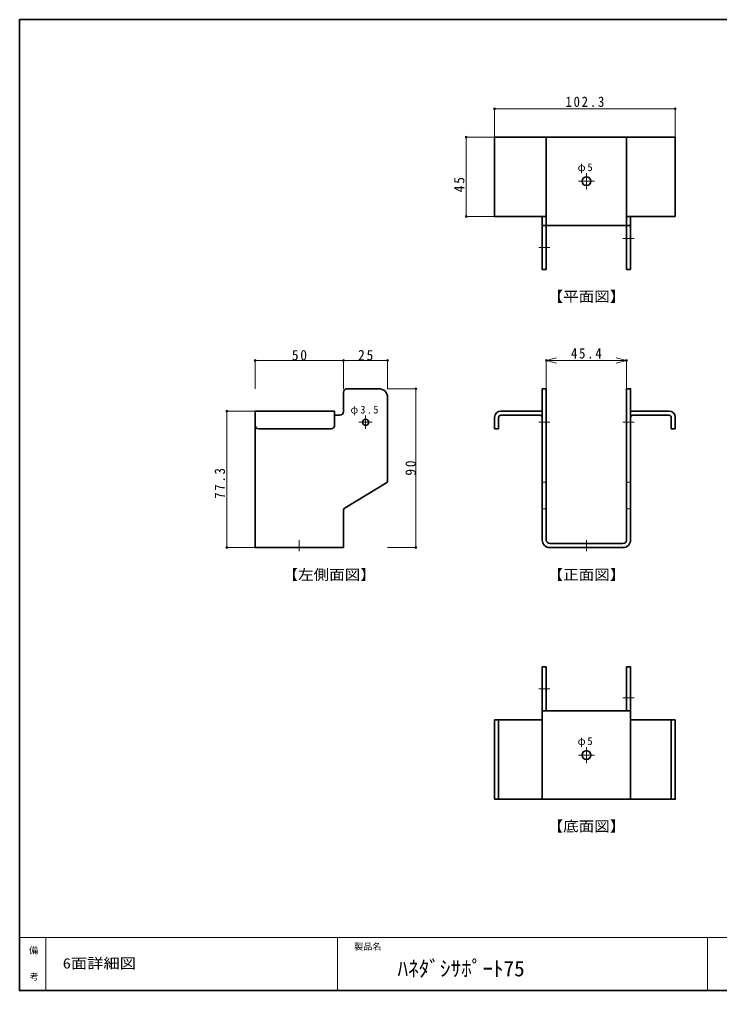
# Model space of a CAD drawing. Units: millimetres on the paper, with parts at other scales. Extents: x -405 to 405, y -286 to 286.
# Drawn here: x -405 to -206.9, y -286 to -11 of the extents above; entities that cross this region are included whole.
import ezdxf
from ezdxf.enums import TextEntityAlignment as Align

# ---------------------------------------------------------------- set-up
doc = ezdxf.new("R2010")
doc.units = ezdxf.units.MM
doc.header["$PDMODE"] = 32
doc.header["$PDSIZE"] = 0.5
doc.linetypes.add('CHAIN2', pattern=[12, 9, -1, 1, -1])
for name, color, linetype, lineweight in [('0-1_本体', 7, 'Continuous', 35), ('0-8_寸法', 4, 'Continuous', 18), ('F-0_枠図面', 4, 'Continuous', 18)]:
    doc.layers.add(name, color=color, linetype=linetype, lineweight=lineweight)
doc.layers.add('F-2_文字1', color=7, linetype='Continuous')
doc.layers.add('F-3_文字2', color=7, linetype='Continuous')
doc.styles.add('ＭＳ ゴシック', font='')
doc.styles.get('ＭＳ ゴシック').set_extended_font_data('MS Gothic')

msp = doc.modelspace()

# ---------------------------------------------------------------- linework, layer by layer
at = {"layer": '0-1_本体'}
for p, q in [((-270.545, -44.314), (-270.545, -66.814)), ((-270.545, -44.314), (-219.395, -44.314)), ((-255.895, -44.314), (-255.895, -69.314)), ((-233.195, -44.314), (-233.195, -69.314)), ((-219.395, -44.314), (-219.395, -66.814)), ((-270.545, -66.814), (-255.895, -66.814)), ((-257.045, -66.814), (-257.045, -69.314)), ((-233.195, -66.814), (-219.395, -66.814)), ((-232.045, -66.814), (-232.045, -69.314)), ((-257.045, -69.314), (-232.045, -69.314)), ((-255.895, -69.314), (-255.895, -81.814)), ((-233.195, -69.314), (-233.195, -81.814)), ((-232.045, -69.314), (-232.045, -81.814)), ((-233.195, -81.814), (-232.045, -81.814)), ((-313.295, -116.564), (-313.295, -122.064)), ((-303.295, -115.564), (-312.295, -115.564)), ((-300.795, -118.064), (-300.795, -141.498)), ((-257.045, -158.414), (-257.045, -115.564)), ((-255.895, -115.564), (-257.045, -115.564)), ((-255.895, -158.414), (-255.895, -115.564)), ((-233.195, -158.414), (-233.195, -115.564)), ((-338.295, -121.914), (-315.795, -121.914)), ((-338.295, -160.564), (-338.295, -121.914)), ((-315.795, -125.914), (-315.795, -121.914)), ((-314.295, -123.064), (-315.795, -123.064)), ((-313.295, -121.914), (-313.295, -122.064)), ((-270.545, -126.914), (-270.545, -123.714)), ((-269.395, -126.914), (-269.395, -123.714)), ((-257.695, -121.914), (-268.745, -121.914)), ((-257.695, -123.064), (-268.745, -123.064)), ((-231.395, -121.914), (-221.195, -121.914)), ((-221.195, -123.064), (-231.395, -123.064)), ((-220.545, -126.914), (-220.545, -123.714)), ((-219.395, -126.914), (-219.395, -123.714)), ((-337.295, -126.914), (-316.795, -126.914)), ((-269.395, -126.914), (-270.545, -126.914)), ((-220.545, -126.914), (-219.395, -126.914)), ((-301.281, -142.355), (-312.81, -149.273)), ((-313.295, -150.13), (-313.295, -160.564)), ((-254.895, -159.414), (-234.195, -159.414)), ((-338.295, -160.564), (-313.295, -160.564)), ((-254.895, -160.564), (-234.195, -160.564)), ((-255.895, -206.814), (-255.895, -194.314)), ((-233.195, -206.814), (-233.195, -194.314)), ((-233.195, -194.314), (-232.045, -194.314)), ((-232.045, -206.814), (-232.045, -194.314)), ((-257.045, -206.814), (-232.045, -206.814)), ((-257.045, -231.814), (-257.045, -206.814)), ((-232.045, -231.814), (-232.045, -206.814)), ((-270.545, -231.814), (-270.545, -209.314)), ((-270.545, -209.314), (-257.045, -209.314)), ((-269.395, -231.814), (-269.395, -209.314)), ((-232.045, -209.314), (-219.395, -209.314)), ((-220.545, -231.814), (-220.545, -209.314))]:
    msp.add_line(p, q, dxfattribs=at)
at = {"layer": '0-1_本体', "color": 4, "lineweight": 18}
for p, q in [((-255.895, -142.064), (-257.045, -142.064)), ((-232.045, -142.064), (-233.195, -142.064)), ((-255.895, -149.564), (-257.045, -149.564)), ((-232.045, -149.564), (-233.195, -149.564))]:
    msp.add_line(p, q, dxfattribs=at)
at = {"layer": '0-1_本体'}
for points in [[(-257.045, -69.314), (-257.045, -81.814), (-255.895, -81.814)], [(-232.045, -158.414), (-232.045, -115.564), (-233.195, -115.564)], [(-257.045, -206.814), (-257.045, -194.314), (-255.895, -194.314)], [(-270.545, -231.814), (-219.395, -231.814), (-219.395, -209.314)]]:
    msp.add_lwpolyline(points, dxfattribs=at)
for centre, radius in [((-244.545, -56.814), 1.25), ((-244.545, -56.814), 1.25), ((-244.545, -56.814), 1.25), ((-307.045, -125.064), 0.875), ((-244.545, -219.314), 1.25), ((-244.545, -219.314), 1.25)]:
    msp.add_circle(centre, radius, dxfattribs=at)
for centre, radius, start, end in [((-312.295, -116.564), 1, 90, 180), ((-303.295, -118.064), 2.5, 0, 90), ((-314.295, -122.064), 1, 270, 0), ((-268.745, -123.714), 1.8, 90, 180), ((-268.745, -123.714), 0.65, 90, 180), ((-257.695, -123.714), 1.8, 68.83155, 90), ((-257.695, -123.714), 0.65, 0, 90), ((-231.395, -123.714), 1.8, 90, 111.16845), ((-231.395, -123.714), 0.65, 90, 180), ((-221.195, -123.714), 1.8, 0, 90), ((-221.195, -123.714), 0.65, 0, 90), ((-337.295, -125.914), 1, 180, 270), ((-316.795, -125.914), 1, 270, 0), ((-301.795, -141.498), 1, 300.96376, 0), ((-312.295, -150.13), 1, 120.96376, 180), ((-254.895, -158.414), 2.15, 180, 270), ((-254.895, -158.414), 1, 180, 270), ((-234.195, -158.414), 1, 270, 0), ((-234.195, -158.414), 2.15, 270, 0), ((-234.195, -158.414), 2.15, 270, 271.55217)]:
    msp.add_arc(centre, radius, start, end, dxfattribs=at)
at = {"layer": '0-8_寸法'}
for p, q in [((-270.545, -36.314), (-219.395, -36.314)), ((-270.545, -36.314), (-270.545, -44.314)), ((-270.545, -36.314), (-219.395, -36.314)), ((-219.395, -36.314), (-219.395, -44.314)), ((-278.545, -66.814), (-278.545, -44.314)), ((-278.545, -44.314), (-270.545, -44.314)), ((-278.545, -44.314), (-278.545, -66.814)), ((-278.545, -66.814), (-270.545, -66.814)), ((-255.895, -107.564), (-252.997, -106.788)), ((-233.195, -107.564), (-236.093, -106.788)), ((-338.295, -107.564), (-338.295, -115.564)), ((-313.295, -107.564), (-338.295, -107.564)), ((-300.795, -107.564), (-338.295, -107.564)), ((-300.795, -107.564), (-313.295, -107.564)), ((-313.295, -107.564), (-313.295, -115.564)), ((-300.795, -107.564), (-300.795, -115.564)), ((-255.895, -107.564), (-233.195, -107.564)), ((-255.895, -107.564), (-255.895, -115.564)), ((-255.895, -107.564), (-252.997, -108.341)), ((-233.195, -107.564), (-236.093, -108.341)), ((-233.195, -107.564), (-233.195, -115.564)), ((-292.795, -115.564), (-300.795, -115.564)), ((-292.795, -115.564), (-292.795, -160.564)), ((-292.795, -115.564), (-292.795, -141.498)), ((-346.295, -160.564), (-346.295, -121.914)), ((-346.295, -160.564), (-338.295, -160.564)), ((-292.795, -160.564), (-300.795, -160.564))]:
    msp.add_line(p, q, dxfattribs=at)
at = {"layer": '0-8_寸法', "linetype": 'CHAIN2'}
for p, q in [((-244.545, -54.564), (-244.545, -59.064)), ((-242.295, -56.814), (-246.795, -56.814)), ((-234.195, -73.064), (-231.045, -73.064)), ((-258.045, -75.564), (-254.895, -75.564)), ((-307.045, -126.939), (-307.045, -123.189)), ((-308.92, -125.064), (-305.17, -125.064)), ((-258.045, -125.064), (-254.895, -125.064)), ((-234.195, -125.064), (-231.045, -125.064)), ((-325.795, -158.414), (-325.795, -161.564)), ((-244.545, -158.414), (-244.545, -161.564)), ((-258.045, -200.564), (-254.895, -200.564)), ((-234.195, -203.064), (-231.045, -203.064)), ((-244.545, -217.064), (-244.545, -221.564)), ((-242.295, -219.314), (-246.795, -219.314))]:
    msp.add_line(p, q, dxfattribs=at)
at = {"layer": '0-8_寸法'}
msp.add_lwpolyline([(-346.295, -160.564), (-346.295, -121.914), (-338.295, -121.914)], dxfattribs=at)
for p in [(-270.545, -36.314), (-219.395, -36.314), (-278.545, -44.314), (-278.545, -66.814), (-338.295, -107.564), (-313.295, -107.564), (-300.795, -107.564), (-255.895, -107.564), (-233.195, -107.564), (-292.795, -115.564), (-346.295, -121.914), (-346.295, -160.564), (-292.795, -160.564)]:
    msp.add_point(p, dxfattribs=at)
at = {"layer": 'F-0_枠図面', "color": 7, "lineweight": 35}
msp.add_line((-405, -11), (-15.5, -11), dxfattribs=at)
at = {"layer": 'F-0_枠図面'}
for p, q in [((-405, -271), (-15.5, -271)), ((-397.5, -271), (-397.5, -286)), ((-315, -271), (-315, -286)), ((-210.25, -271), (-210.25, -286))]:
    msp.add_line(p, q, dxfattribs=at)
at = {"layer": 'F-0_枠図面', "color": 7, "lineweight": 35}
msp.add_lwpolyline([(-405, -11), (-405, -286), (-15.5, -286)], dxfattribs=at)

# ---------------------------------------------------------------- texts
at = {"layer": '0-8_寸法', "color": 7, "style": 'ＭＳ ゴシック', "width": 1.1}
for s, p in [('【平面図】', (-255.545, -91.814)), ('【左側面図】', (-330.545, -170.564)), ('【正面図】', (-255.545, -170.564)), ('【底面図】', (-255.545, -241.814))]:
    msp.add_text(s, height=2.933, dxfattribs=at).set_placement(p, align=Align.BOTTOM_LEFT)
at = {"layer": '0-8_寸法', "color": 7, "attachment_point": 7, "style": 'ＭＳ ゴシック'}
for s, insert, char_height in [('\\T1.28;\\W0.9;102.3', (-250.47, -35.814), 2.933), ('\\T1.22;φ5', (-247.045, -54.564), 2.199), ('\\T1.28;\\W0.9;45.4', (-248.92, -107.064), 2.933), ('\\T1.27;\\W0.95;50', (-327.92, -107.564), 2.933), ('\\T1.27;\\W0.95;25', (-309.17, -107.564), 2.933), ('\\T1.29;\\W0.95;φ3.5', (-311.295, -123.189), 2.199), ('\\T1.22;φ5', (-247.045, -217.064), 2.199)]:
    msp.add_mtext(s, dxfattribs=dict(at, insert=insert, char_height=char_height))
at = {"layer": '0-8_寸法', "color": 7, "char_height": 2.933, "attachment_point": 7, "rotation": 90, "style": 'ＭＳ ゴシック'}
for s, insert in [('\\T1.27;\\W0.95;45', (-279.045, -59.939)), ('\\T1.27;\\W0.95;90', (-292.795, -140.189)), ('\\T1.28;\\W0.9;77.3', (-346.795, -146.739))]:
    msp.add_mtext(s, dxfattribs=dict(at, insert=insert))
at = {"layer": 'F-2_文字1', "style": 'ＭＳ ゴシック'}
for s, p in [('備', (-402.289, -276.087)), ('製品名', (-310.273, -275.002)), ('考', (-402.11, -283.51))]:
    msp.add_text(s, height=1.833, dxfattribs=at).set_placement(p, align=Align.BOTTOM_LEFT)
at = {"layer": 'F-3_文字2', "style": 'ＭＳ ゴシック', "width": 1.15}
msp.add_text('6面詳細図', height=2.933, dxfattribs=at).set_placement((-392.736, -280.632), align=Align.BOTTOM_LEFT)
at = {"layer": 'F-3_文字2', "style": 'ＭＳ ゴシック'}
msp.add_text('ﾊﾈﾀﾞｼｻﾎﾟｰﾄ75', height=4.399, dxfattribs=at).set_placement((-297.999, -283.291), align=Align.BOTTOM_LEFT)

doc.saveas('drawing.dxf')
